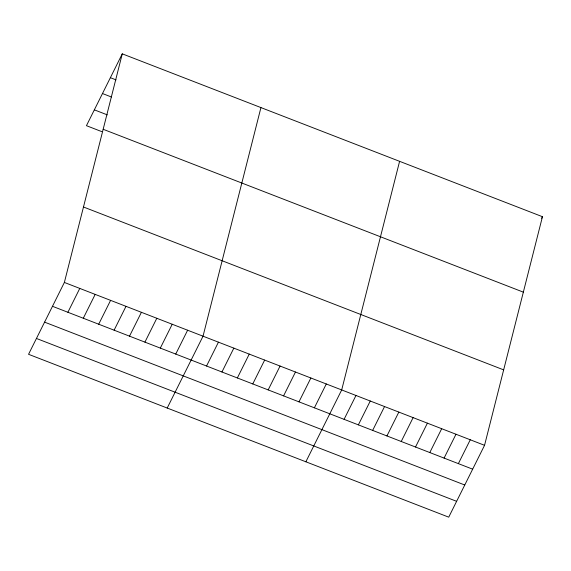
<?xml version="1.0" encoding="UTF-8"?>
<svg xmlns="http://www.w3.org/2000/svg" width="571" height="571" viewBox="0 0 571 571"><rect width="100%" height="100%" fill="white"/><g stroke="black" fill="none" stroke-linecap="round" stroke-linejoin="round"><path stroke-width="0.86" d="M64.373 282.445L122.273 53.838L542.45 216.702L484.551 445.316L448.727 517.162L28.55 354.298L64.373 282.445L484.551 445.316M260.933 107.584L203.033 336.191L167.21 408.044M399.593 161.329L341.694 389.936L305.87 461.789M122.273 53.838L86.449 125.684L101.852 131.658M67.885 312.273L79.776 288.419M83.295 318.247L95.186 294.386M98.697 324.214L110.596 300.36M114.107 330.188L125.998 306.334M129.51 336.162L141.408 312.301M144.92 342.129L156.811 318.275M160.323 348.103L172.221 324.249M175.732 354.077L187.623 330.224M206.545 366.018L218.436 342.165M221.948 371.992L233.846 348.139M237.358 377.959L249.249 354.106M252.767 383.933L264.659 360.08M268.17 389.907L280.061 366.054M283.58 395.874L295.471 372.021M298.983 401.848L310.874 377.995M314.393 407.822L326.284 383.969M344.085 419.328L355.976 395.475M358.367 424.867L370.265 401.013M372.656 430.406L384.547 406.552M386.938 435.944L398.836 412.091M401.227 441.483L413.118 417.622M415.51 447.014L427.408 423.161M541.658 218.293L542.45 216.702M429.799 452.553L441.69 428.7M444.088 458.092L455.979 434.238M458.37 463.631L470.261 439.777M110.381 77.692L116.056 79.89M102.48 93.53L111.402 96.991M94.343 109.846L107.319 114.878M103.165 129.282L523.343 292.145M83.48 207.002L503.658 369.872M52.482 306.299L472.66 469.169M44.581 322.137L464.758 485.007M36.444 338.46L456.622 501.324"/></g></svg>
